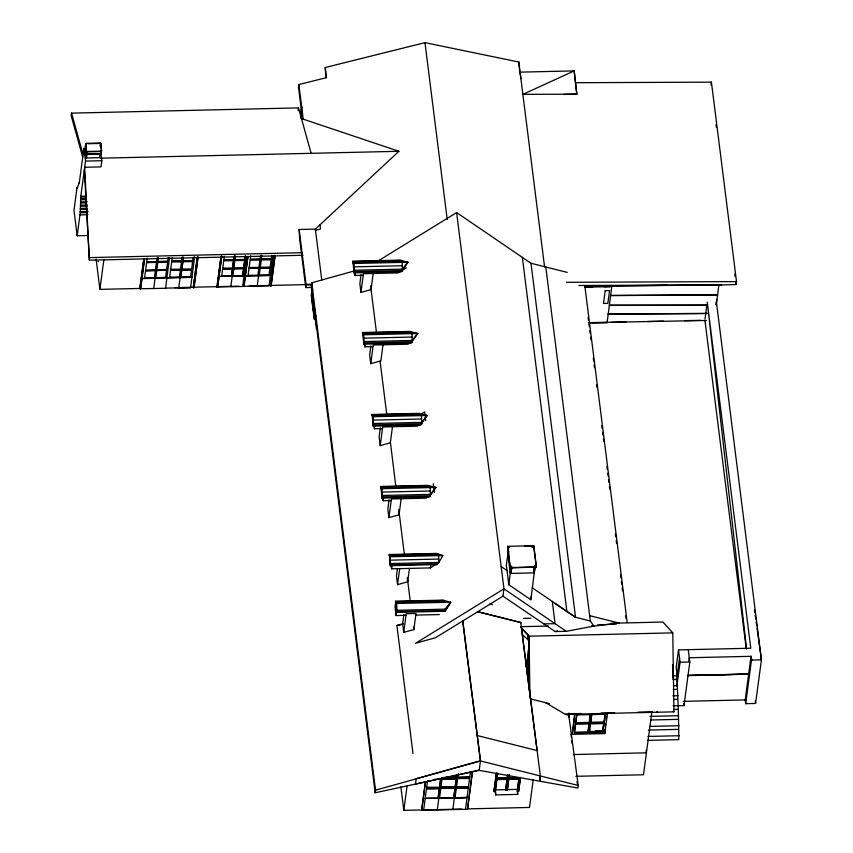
<?xml version="1.0" encoding="UTF-8"?>
<svg xmlns="http://www.w3.org/2000/svg" width="853" height="853" viewBox="0 0 853 853"><rect width="100%" height="100%" fill="white"/><g stroke="black" fill="none" stroke-linecap="round" stroke-linejoin="round"><path stroke-width="1.28" d="M527.868 634.877L529.201 645.486L526.312 666.001L527.794 677.005L529.201 645.486L527.868 634.877L521.482 628.075L530.513 698.895L549.417 703.64M527.794 677.005L529.223 645.486L528.423 651.074L528.497 661.246L526.312 666.001M581.543 713.534L568.61 713.737L578.206 785.464L577.876 788.044L479.247 770.355L375.181 792.757L311.356 285.392L311.697 282.812L354.795 270.774M311.142 153.327L298.475 107.894L71.524 113.129L71.183 115.709L82.73 157.155M86.217 148.337L83.903 148.39L79.212 183.555L79.105 182.745L77.197 188.481L77.058 187.372L73.987 210.371L77.186 235.769L87.806 235.524M86.494 151.919L85.577 144.637L86.622 143.325L100.643 143.069L101.614 150.714L101.059 151.578L86.473 151.791M86.622 143.325L85.577 144.637M101.027 151.418L101.262 154.148L86.153 154.5L86.718 151.482M86.324 154.5L86.707 151.354M77.186 235.769L80.246 212.77L80.811 196.254L85.503 161.089L83.903 148.39M100.004 154.457L99.577 157.677L86.494 157.986L87.07 153.679L87.166 154.478M101.059 151.578L101.614 150.714M88.936 252.552L89.277 249.972M101.038 154.361L101.838 160.716L101.017 166.889L84.671 167.273L89.362 260.186L303.018 255.26M143.794 258.608L139.807 288.453L99.908 289.37L103.842 259.877M144.488 259.472L140.553 288.964L139.881 288.975L143.858 259.141M140.553 288.964L144.434 259.077M145.543 270.742L144.626 277.865L154.436 277.63L155.353 270.518L145.543 270.742L155.353 270.518M146.631 262.575L145.682 270.017L155.481 269.783L156.44 262.34L146.652 262.703M157.027 257.947L156.568 261.615L146.769 261.839L147.228 258.171M180.111 277.492L191.968 277.353L166.921 277.801L165.557 288.25L153.721 288.527L157.794 257.489M156.707 270.486L155.79 277.609L165.599 277.374L166.516 270.262L156.707 270.486L166.516 270.262M157.794 262.319L156.835 269.761L166.644 269.527L167.604 262.084L157.816 262.447M168.19 257.691L167.732 261.359L157.922 261.583L158.381 257.915M166.9 277.673L169.555 257.531M169.651 277.278L170.568 270.166L180.378 269.943L179.461 277.054L169.64 277.15M170.696 269.441L171.656 261.999L181.486 261.903M172.242 257.595L171.794 261.263L181.593 261.039L182.073 257.499M181.465 261.764L180.505 269.207L170.685 269.303M194.655 256.646L190.582 287.674L178.746 287.951L182.819 256.913M183.406 257.339L182.937 260.879L192.735 260.645M180.815 277.022L181.742 270.038L191.552 269.815M181.86 269.175L182.841 261.871M183.427 257.467L182.947 261.007L192.757 260.783L193.215 257.105M182.403 269.889L182.521 269.026M183.491 261.722L183.608 260.858M192.629 261.508L191.669 268.951L181.838 269.047L182.819 261.732L192.639 261.647M198.141 256.593L193.983 287.728L193.311 287.749L197.182 257.649M193.311 287.749L197.416 256.913M193.983 287.728L197.896 257.361M221.759 256.412L217.654 287.184L216.982 287.194L220.895 256.828M216.982 287.194L221.13 256.06M221.695 255.889L217.622 286.917L230.811 286.619M221.727 276.084L222.644 268.962L232.453 268.738L231.526 275.722M222.782 268.237L223.731 260.794L233.562 260.698L232.581 268.013L222.761 268.098M224.328 256.39L223.87 260.069L233.679 259.834L234.148 256.295M232.57 267.874L233.541 260.57M234.127 256.167L233.658 259.707L223.849 259.93M232.165 276.159L234.895 255.719M232.89 275.828L233.807 268.706L243.617 268.482L242.678 275.466M233.935 267.981L234.895 260.538L244.715 260.442L243.745 267.746L233.925 267.842M235.481 256.135L235.023 259.802L244.832 259.579L245.301 256.039M243.723 267.618L244.704 260.304M245.291 255.911L244.822 259.451L235.012 259.675M246.56 256.721L244.011 275.892L218.965 276.329M243.969 286.043L247.903 256.572M247.914 256.689L244.001 286.309L257.19 286.011M248.106 275.476L249.023 268.354L258.832 268.13L257.915 275.242L248.095 275.338M249.151 267.629L250.11 260.186L259.941 260.09M250.697 255.783L250.249 259.451L260.048 259.227L260.506 255.559M259.92 259.952L258.96 267.394L249.14 267.49M261.274 255.111L257.201 286.139L269.036 285.862L270.412 275.54L258.576 275.818M259.269 275.22L260.186 268.098L269.985 267.874L269.068 274.986L259.248 275.082M260.314 267.373L261.274 259.93L271.094 259.834L270.124 267.138L260.293 267.234M261.86 255.527L261.402 259.195L271.211 258.971L271.67 255.303M272.939 256.113L270.38 275.284L245.355 275.86M275.071 256.113L271.083 285.947L270.412 285.968L274.293 255.868M270.412 285.968L274.527 255.132M271.083 285.947L274.997 255.58M544.577 266.893L518.805 62.024L424.975 42.65L325.238 67.515L326.507 77.634L298.859 84.532L298.507 87.187L301.29 109.344M298.134 110.474L298.475 107.894M325.238 67.515L325.825 77.858M312.006 287.45L305.769 287.589L306.11 285.009L299.126 229.489L315.354 229.116L398.916 151.29L301.45 118.567L301.034 111.295L301.653 106.689L301.45 118.567L301.045 111.359L299.446 111.391M312.305 287.6L311.27 295.341L314.245 319.011L315.258 318.99L315.77 315.141M315.258 309.756L314.235 317.423L311.473 295.501L312.497 287.845M315.247 312.305L314.565 317.412L311.814 295.501L312.667 289.114M315.215 309.5L314.544 314.533L312.187 295.788L312.518 293.272M313.477 298.283L312.976 302.058L313.648 302.047M313.541 298.806L313.04 302.591L313.712 302.57L314.171 306.152M314.299 304.788L313.861 309.095L314.533 309.074M314.245 319.011L315.098 312.603M316.858 326.358L316.516 328.949L315.258 318.99M352.769 261.221L353.654 264.697L353.92 272.885L401.507 271.787L402.456 270.54L402.2 262.361L401.326 260.485L400.004 260.133L352.769 261.221L353.824 263.47L353.92 272.885M353.878 271.478L354.038 270.252L402.413 269.132L407.894 262.223L401.326 260.485L352.95 261.604L353.984 272.374M363.218 275.316L355.104 275.508L355.52 272.459M361.086 274.549L359.859 283.74L360.947 292.398L371.055 289.572L373.209 273.482M360.947 292.398L363.442 273.706L398.116 272.907L400.185 271.638M362.578 332.521L363.463 336.007L363.719 344.185L411.306 343.087L412.255 341.84L411.999 333.662L411.125 331.796L409.813 331.433L362.578 332.521L363.623 334.781L363.719 344.185M363.677 342.789L363.836 341.563L412.212 340.443L417.703 333.534L411.125 331.796L362.749 332.905L363.794 343.684M373.028 346.627L364.913 346.808L365.319 343.759M370.884 345.86L369.658 355.051L370.746 363.698L380.864 360.872L383.008 344.783M370.746 363.698L373.241 345.017L407.915 344.217L411.018 342.309M372.036 414.473L372.921 417.949L373.177 426.137L420.764 425.039L421.713 423.792L421.457 415.603L420.582 413.737L419.271 413.374L372.036 414.473L373.081 416.722L373.177 426.137M373.134 424.73L373.305 423.504L421.67 422.384L427.161 415.475L420.582 413.737L372.207 414.857L373.251 425.626M382.485 428.569L374.371 428.76L374.776 425.711M380.342 427.801L379.116 436.992L380.203 445.639L390.322 442.824L392.465 426.735M402.413 269.132L402.36 271.254M380.203 445.639L382.698 426.958L417.384 426.159L421.51 423.61L427.161 415.475L424.911 415.304M380.747 486.455L381.632 489.942L381.888 498.12L429.475 497.022L430.434 495.774L430.168 487.596L429.294 485.72L427.982 485.368L380.747 486.455L381.792 488.705L381.888 498.12M381.845 496.713L382.016 495.486L430.381 494.377L435.872 487.458L429.294 485.72L380.928 486.839L381.963 497.608M391.196 500.551L383.082 500.743L383.487 497.694M409.643 332.659L409.994 331.817M389.053 499.783L387.827 508.985L388.915 517.632L399.033 514.807L401.177 498.717M412.159 342.565L412.212 340.443M388.915 517.632L391.41 498.941L426.095 498.141L428.153 496.872M390.343 564.782L390.514 563.556L438.879 562.436L442.835 555.559L436.48 553.426L389.245 554.525L390.13 558.001L390.386 566.189L390.29 556.774L389.245 554.525L389.352 555.42M435.808 564.409L430.339 567.917L391.58 568.812L392.124 564.739M397.455 568.599L396.464 575.999L397.551 584.646L407.67 581.821L409.461 568.397M419.1 414.611L419.452 413.769M397.551 584.646L399.694 568.62M395.547 601.226L396.442 604.702L396.698 612.891L396.592 603.455L395.547 601.226L442.782 600.139L450.683 602.229L396.592 603.455M421.67 422.384L421.617 424.506M406.007 615.322L396.112 615.557L396.805 610.321L446.172 609.117M375.181 792.757L375.533 790.177L311.697 282.812M403.864 614.555L402.637 623.746L403.725 632.404L413.833 629.578L415.987 613.488L406.22 613.712L403.725 632.404M430.339 567.917L430.882 563.844M461.654 809.081L403.821 810.35L407.094 785.805M437.013 564.601L438.879 562.436L438.666 555.655L437.792 553.789L389.416 554.908L390.461 565.678L437.013 564.601L437.067 562.479M462.806 620.717L480.431 760.759L416.179 778.693L415.496 784.046L479.173 770.152M442.622 601.365L442.963 600.523M445.181 609.213L445.138 611.26L396.762 612.379L395.568 602.836M518.805 62.024L519.626 70.639M425.434 781.625L421.681 810.265L437.269 809.881M519.935 73.177L520.074 72.142L574.186 70.895L576.841 94.15L563.641 94.448M421.681 810.265L425.466 781.892M427.609 780.356L423.674 809.955M438.111 798.045L439.38 788.428L438.111 797.981M439.562 787.202L440.66 778.874L439.594 787.468L426.66 787.436L439.594 787.468M439.476 792.874L439.999 789.004M440.34 786.423L440.681 783.843M470.515 771.57L465.471 809.294L437.28 809.945L441.577 777.659M425.22 798.344L439.508 798.301L440.734 788.396L455.022 788.417L445.916 788.279M440.948 787.458L442.014 778.842L456.259 778.512L455.193 787.127L440.905 787.106L455.161 786.85L456.259 778.512M454.98 788.065L453.753 797.971L467.028 797.683L425.22 798.28M456.771 775.292L456.472 777.573L456.728 774.95M453.753 797.971L455.022 788.417M457.453 775.281L452.847 809.284M456.334 788.044L468.297 788.108L456.334 788.044L455.054 797.598M456.547 787.095L468.468 786.818L456.547 787.095L457.613 778.48L462.902 778.362M458.242 773.778L457.826 777.541L469.758 777.264M465.471 809.294L467.508 809.166L472.445 771.475M467.508 809.166L472.498 771.752M507.62 546.315L510.233 567.991L536.398 566.957L533.722 545.707L507.62 546.315L510.233 567.991M508.569 549.289L506.33 565.07L508.804 584.731L530.811 599.723L535.215 565.656L534.49 566.104M479.247 770.355L480.431 760.759M508.516 553.746L508.846 551.251M509.348 547.498L508.559 547.082L509.476 547.594L509.412 547.072M589.647 615.653L619.107 623.063L593.869 626.123L566.296 631.305L503.963 588.837L415.56 643.269L435.616 637.671L502.982 596.183L503.963 588.837L456.632 212.589L378.519 260.698M511.629 567.597L510.926 572.875L510.243 572.896L510.947 567.618M508.804 584.731L511.128 566.296L511.8 566.275L511.192 566.829M534.543 565.678L533.722 572.885L510.99 573.408L511.693 568.13M512.525 778.704L518.869 778.565L517.419 789.388L517.718 794.399L495.71 794.911L495.422 789.889L496.862 779.066L495.316 791.733L493.898 791.232L496.243 773.66M493.962 791.765L496.478 772.935M507.738 774.46L507.258 778.075L497.107 778.309L497.683 772.967M497.107 778.309L497.747 773.5M520.703 623.202L520.778 622.626M536.345 567.384L533.722 545.707M533.722 572.885L534.319 567.352M533.647 572.352L534.33 572.342L534.991 567.341M507.023 778.832L505.648 790.187L507.332 790.145L508.783 779.322L518.933 779.088L518.869 778.565M507.258 778.075L507.514 775.142M505.648 790.187L507.087 779.365L496.936 779.599M508.708 778.8L507.332 790.145M508.953 778.032L508.889 777.51L519.104 777.797L508.953 778.032L509.433 774.428M518.933 779.088L517.313 791.221L517.718 794.399M520.277 778.117L518.667 791.2L517.313 791.232M518.667 791.2L520.511 777.382M533.21 779.749L529.51 807.45L467.455 808.879M604.105 286.768L611.782 286.597L607.101 322.775L588.762 322.669M574.677 713.375L572.299 734.326L604.766 733.58L607.517 712.937M572.299 734.326L575.061 713.684M574.57 730.946L575.572 723.44L574.506 732.983L588.026 732.674L589.199 723.92L575.668 724.229M576.916 714.931L590.436 714.611L589.316 723.056L575.786 723.376L576.831 714.281L575.7 722.726L589.231 722.416L590.361 713.972M588.495 726.074L588.826 723.568M589.434 719.047L589.754 716.627M588.933 724.378L587.93 731.885L574.4 732.194M603.871 721.969L603.988 721.116L604.191 722.715L590.671 723.024L590.575 722.299L604.105 721.99L605.225 713.545L602.911 732.332L589.38 732.642L589.583 729.08M589.913 726.585L590.255 724.08M590.734 721.094L591.705 713.854M589.38 732.642L590.553 723.888L604.073 723.579L603.945 722.523L602.772 731.277L589.252 731.586M590.671 723.024L591.79 714.579L607.347 714.228L607.144 712.618M603.039 728.227L603.37 725.722M604.905 729.39L604.766 733.58M605.257 726.809L605.598 724.229M606.11 720.358L606.632 716.488M711.029 85.065L711.423 82.155L575.402 82.709L576.841 94.15L522.878 94.374L574.186 70.895L575.253 81.504M651.937 711.551L643.503 774.759L575.818 776.315M705.058 318.755L706.913 304.756M716.062 304.542L716.733 299.563M697.647 285.062L718.919 284.881L716.232 305.022M746.588 649.016L707.254 302.207L750.779 648.227L678.519 649.89L676.205 667.227L677.165 675.704M676.472 680.865L679.532 657.962M676.898 686.015L680.076 662.248L678.519 649.89M647.342 740.383L678.764 739.658C678.839 719.985 677.911 700.302 677.09 680.619M720.668 284.966L736.128 284.518L736.512 281.607L711.423 82.155M688.766 661.533L689.277 657.738L751.205 656.309L751.674 660.062M673.113 705.826L683.999 705.602L689.81 662.024L688.254 649.666M745.671 703.672L745.202 699.918L751.013 656.309L751.493 660.062L745.671 703.672L755.587 703.448L761.42 659.838L716.403 301.994M760.609 658.623L760.94 656.085L757.08 628.394M540.184 777.136L539.64 781.188L540.344 775.963L520.767 622.519L477.477 611.654M404.525 261.967L407.894 262.223L402.243 270.369L406.38 267.821M412.052 341.669L417.703 333.534L415.454 333.363M432.503 487.202L435.872 487.458L430.221 495.604L430.339 496.499M445.735 609.351L450.672 602.239L445.191 609.138M438.879 562.436L437.109 563.886L390.557 564.963M421.542 413.822L424.634 411.914L424.943 414.387M502.982 596.183L555.111 631.561L557.574 630.836M380.075 361.235L386.867 415.251M390.407 442.312L395.899 486.988M413.001 753.498L396.89 625.462L403.309 623.671M375.533 790.177L480.495 760.951L578.206 785.464M315.503 230.267L320.557 229.009L320.014 224.766M311.356 285.392L312.145 285.222M396.89 625.462L402.712 624.332M603.732 624.684L616.538 623.948M87.827 143.731L100.494 143.432L101.55 151.141M100.302 145.65L100.558 143.005L100.334 146.812M86.142 146.343L85.183 145.938L86.153 154.5M101.112 151.152L86.548 151.493L85.631 144.21M86.196 153.935L101.315 153.721M100.526 158.189L398.916 151.29M85.503 161.089L101.838 160.716M80.811 196.254L86.121 196.137M80.907 197.064L86.217 196.936M80.704 198.632L86.014 198.504M80.843 199.73L86.153 199.613M80.555 201.884L87.198 201.734M80.694 202.993L86.004 202.875M80.406 205.147L87.049 204.987M80.545 206.255L87.187 206.095M80.257 208.399L86.899 208.249M80.395 209.507L87.038 209.358M80.107 211.661L88.083 211.48M80.246 212.77L86.889 212.621M79.958 214.924L87.934 214.732M89.704 257.606L302.069 252.701M97.988 261.551L98.671 261.54M171.773 261.135L181.582 260.911M250.228 259.323L260.037 259.099M261.391 259.067L271.19 258.843M353.387 262.543L401.763 261.423M353.824 263.47L407.894 262.223M170.589 270.294L180.388 270.07M222.665 269.09L232.474 268.866L231.536 275.86L221.716 275.945M233.818 268.834L243.627 268.61L242.7 275.594L232.869 275.69M249.044 268.482L258.843 268.258M260.197 268.226L270.006 268.002M353.931 266.861L402.307 265.752M354.08 271.659L402.456 270.54M191.925 277.086L141.929 278.643M141.897 278.377L155.086 278.078M218.986 276.468L232.187 276.297L230.822 286.747L242.668 286.469L244.043 276.159L232.208 276.425M245.376 275.988L258.566 275.69M306.035 284.369L312.273 284.23M174.769 287.642L180.058 287.525M181.369 287.493L193.236 287.216M193.919 287.205L216.907 286.672M238.691 286.171L217.59 286.651L217.654 287.184M249.236 285.926L270.337 285.435M271.019 285.424L305.598 284.625M140.521 288.698L153.721 288.527M165.546 288.122L190.582 287.674M306.11 285.009L312.358 284.87M592.59 287.034L584.902 287.216L611.782 286.597M312.187 295.788L312.859 295.778L313.328 299.542M313.787 308.562L314.469 308.551L315.077 313.435M588.794 322.871L607.443 322.445M611.441 322.349L626.102 322.018M647.416 321.517L663.399 321.154M684.714 320.664L700.697 320.291M706.316 320.483L592.451 322.583M363.186 333.843L411.562 332.723M363.623 334.781L417.703 333.534M363.73 338.172L412.106 337.052M363.89 342.959L412.255 341.84M372.644 415.795L421.019 414.675M373.081 416.722L427.161 415.475M373.188 420.113L421.563 418.994M373.347 424.911L421.713 423.792M381.355 487.777L429.731 486.658M381.792 488.705L435.872 487.458M381.899 492.096L430.275 490.987M382.059 496.894L430.434 495.774M524.531 546.346L533.669 546.144M389.853 555.836L438.229 554.727M390.29 556.774L442.835 555.559M507.908 554.29L508.58 554.279M390.397 560.165L438.773 559.046M534.607 566.2L535.289 566.189M510.286 567.565L536.398 566.957M396.165 602.549L444.541 601.429M396.762 612.379L396.752 610.769L396.858 611.665L445.234 610.545L450.672 602.239L445.138 611.26L445.031 610.375M415.774 615.098L439.37 614.555M523.454 618.425L530.854 618.254M543.851 623.916L555.079 623.66L552.286 601.418M611.153 623.255L662.962 622.05L672.782 632.873L673.934 711.85L565.379 714.356L545.653 702.691M548.394 626.059L520.458 626.699L529.063 636.189L529.937 695.717M597.377 624.929L602.431 624.812M555.111 631.561L566.296 631.305M672.782 632.873L529.063 636.189L528.529 640.176L522.676 634.963M751.493 660.062L761.42 659.838M680.076 662.248L689.81 662.024M687.678 675.427L749.424 674.03L688.222 675.448M672.761 675.96L678.082 675.843M687.401 675.629L749.403 674.19M673.006 679.436L676.93 679.351M673.806 685.791L677.73 685.695M673.316 689.448L677.239 689.352M672.804 695.824L678.039 695.707M673.625 699.449L677.559 699.364M745.202 699.918L745.97 699.897M683.285 701.347L745.81 699.908M673.934 709.451L677.868 709.365M601.024 713.087L614.555 712.681M637.895 712.148L652.129 711.818M649.869 716.381L678.668 715.71M650.69 720.007L678.178 719.367M650.178 726.383L678.977 725.722M595.33 730.904L602.708 730.733L602.911 732.332M648.376 730.072L678.487 729.368M647.875 736.448L679.287 735.723M573.44 754.553L646.425 752.826L646.094 750.203M446.066 777.467L456.43 777.222M456.259 778.586L442.014 778.906L456.302 778.864M497.043 777.776L507.194 777.541M434.252 779.354L440.702 779.205M469.576 778.554L457.613 778.48M435.52 788.588L426.489 788.726L439.423 788.758M495.422 789.889L517.419 789.388M493.898 791.232L495.252 791.2L495.71 794.911M438.826 798.333L466.975 797.32M599.254 285.926L667.067 285.329M584.657 286.309L718.919 284.881M610.652 295.639L717.597 294.754M717.629 295.021L610.62 295.373M608.168 314.245L707.212 313.328M707.244 313.595L608.136 313.989M578.931 285.499L721.499 284.849M566.456 282.3L736.512 281.607M609.341 305.417L706.988 305.054M707.03 305.321L609.309 305.15M591.822 625.612L593.869 626.123L590.329 620.995L545.792 267M477.552 611.686L520.767 622.519M456.632 212.589L531.003 263.278L567.245 272.406M575.423 617.252L590.329 620.995M477.264 735.553L537.102 750.565L528.508 682.293M490.176 603.487L492.33 604.756M673.145 711.327L673.934 711.85M656.874 711.701L657.674 712.234M555.111 603.551L575.54 617.273L531.003 263.278M501.169 566.595L507.023 570.582M532.197 587.738L575.54 617.273M71.524 113.129L83.082 154.574M754.51 609.927L754.873 612.571M755.246 615.205L755.79 619.161M756.163 621.794L756.718 625.75M568.546 714.899L568.876 717.512M571.041 734.486L571.371 737.099M571.873 741.022L572.203 743.635M577.033 781.508L577.374 784.12M462.603 620.707L480.495 760.951M569.441 716.765L569.1 714.068L565.379 714.356L569.25 715.336L568.962 713.023M716.019 124.687L716.349 127.332M734.796 273.952L735.126 276.596M735.798 281.874L736.128 284.518M750.928 656.949L751.408 660.702M755.278 700.942L755.587 703.448M704.887 320.035L746.183 648.205M683.733 703.458L683.999 705.602M584.827 285.776L627.19 622.541M588.133 317.412L588.474 320.056M588.965 324.023L589.295 326.656M589.796 330.623L590.127 333.267M590.628 337.223L590.958 339.867M593.283 358.356L593.624 361M594.115 364.956L594.445 367.6M596.61 384.767L596.94 387.411M601.76 425.711L602.09 428.345M602.591 432.311L602.922 434.955M603.423 438.911L603.753 441.555M606.909 466.644L607.24 469.289M607.741 473.255L608.072 475.889M608.573 479.855L608.903 482.499M609.405 486.455L609.735 489.1M615.386 533.999L615.717 536.644M616.218 540.599L616.548 543.244M620.536 574.943L620.867 577.588M621.368 581.543L621.698 584.188M622.2 588.144L622.53 590.788M625.686 615.877L626.017 618.521M589.231 722.416L589.316 723.056M587.824 731.074L588.026 732.674M522.345 257.371L566.882 611.366M575.583 721.766L575.786 723.376M533.701 567.373L534.33 572.342M530.481 597.153L530.811 599.723M507.844 553.757L510.243 572.896M424.975 42.65L447.217 219.477M425.252 416.85L425.722 420.561M433.303 483.736L434.39 492.384M469.704 776.923L442.185 777.552M435.297 553.458L435.403 554.354M370.597 285.862L376.514 332.894M398.703 509.316L404.493 555.271M407.297 577.598L410.272 601.226M413.556 627.2L413.854 629.674M407.361 579.358L407.67 581.821M398.767 511.661L399.076 514.135M398.724 512.333L399.033 514.807M364.444 343.109L364.913 346.808M354.176 268.098L354.485 270.561M354.795 273.035L355.104 275.508M374.062 426.287L374.371 428.76M382.304 494.569L383.082 500.743M390.951 563.865L391.58 568.812M396.112 615.557L395.024 606.909L395.728 601.61L444.104 600.491L444.967 602.367M400.857 786.786L403.821 810.35M298.859 84.532L303.22 119.153M315.354 229.116L321.762 280.061M311.43 288.517L311.931 292.536M305.769 287.589L299.659 239.021L299.126 229.489M167.732 261.359L157.922 261.583M166.889 277.534L155.065 277.939M156.568 261.615L146.769 261.839M101.166 153.359L101.262 154.148M85.663 151.429L86.494 157.986M96.101 259.088L99.908 289.37M520.074 72.142L520.82 78.604M84.33 169.854L89.362 260.186M396.805 610.321L396.858 611.665M672.58 664.839L672.74 678.156M181.732 269.911L180.793 276.894L190.624 276.798L191.53 269.676L181.732 269.911M605.203 290.66L603.497 303.455L607.858 303.348L609.564 290.564L605.203 290.66M532.794 546.688L532.176 547.231L532.794 546.688"/></g></svg>
